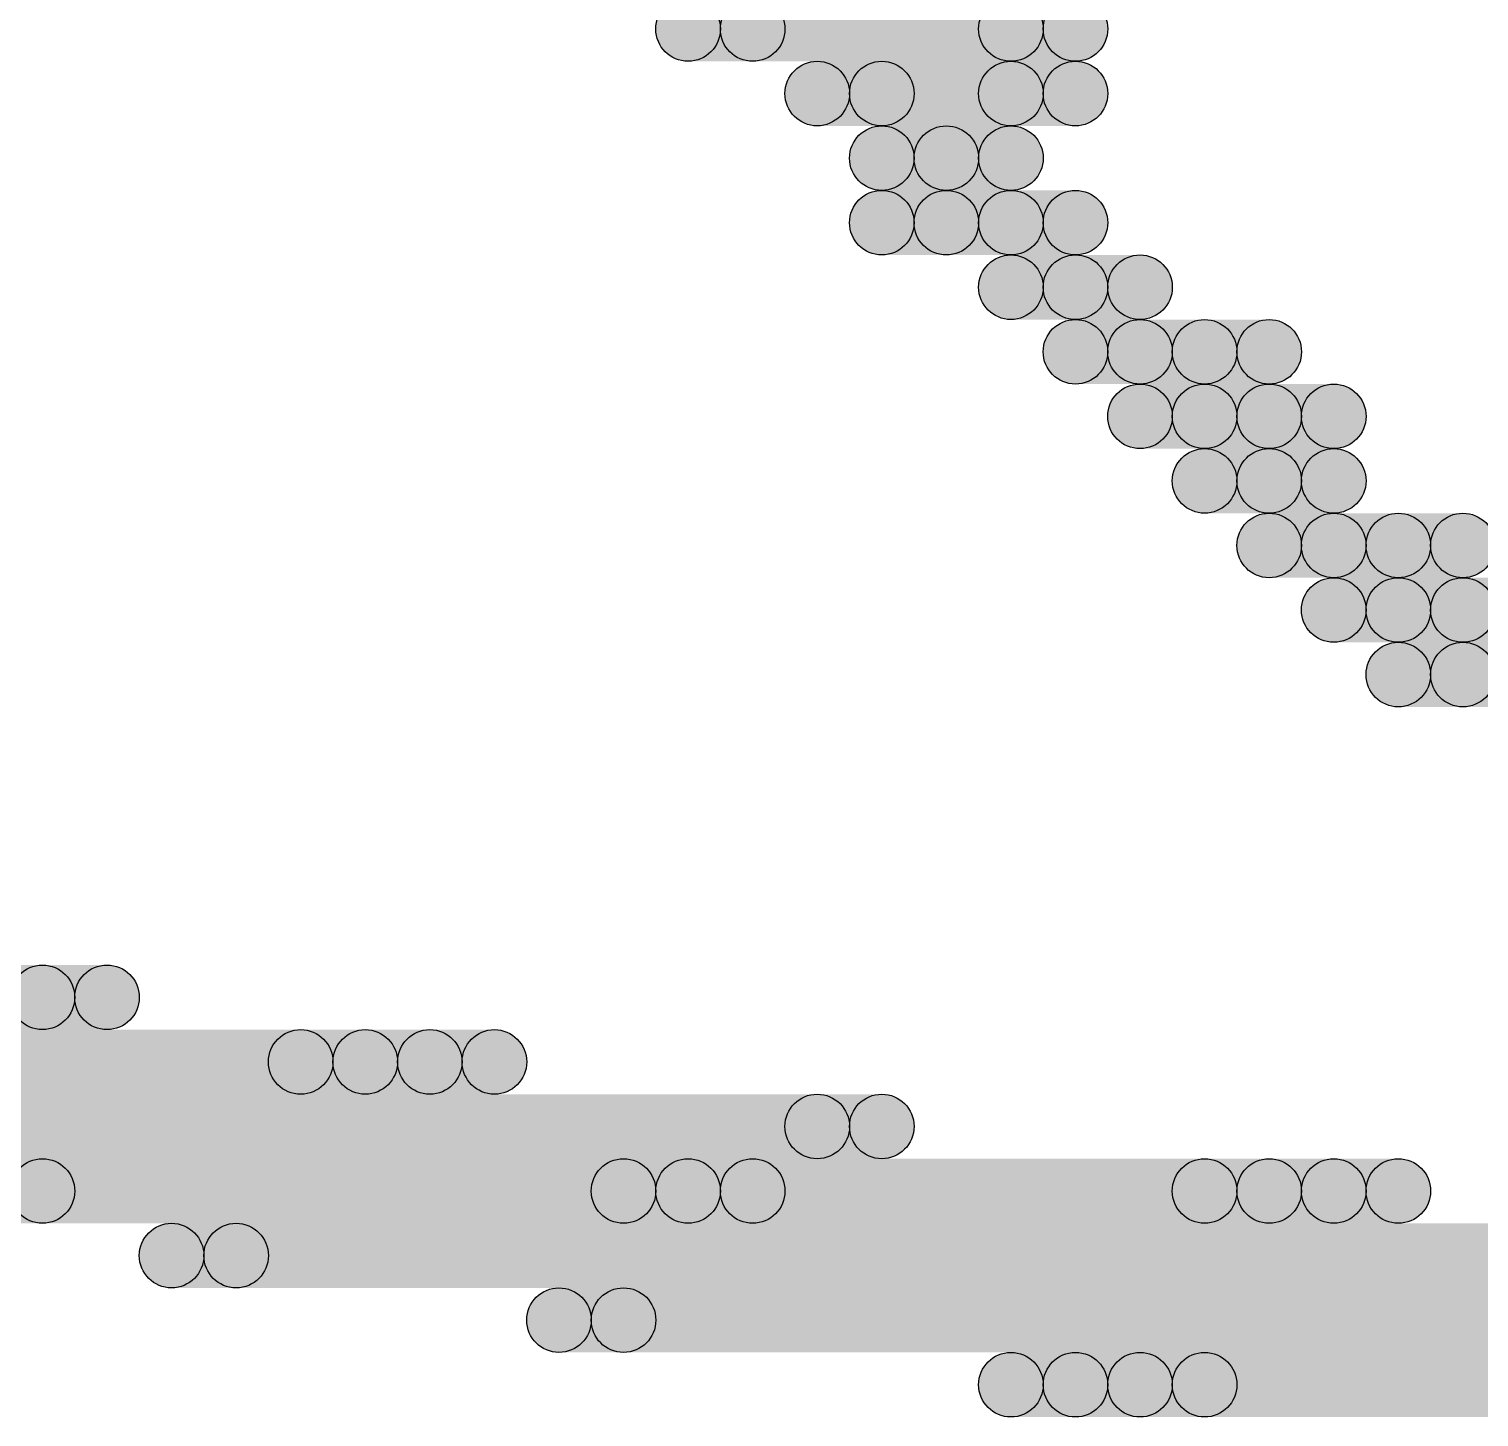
# Model space of a CAD drawing. Header units: millimetres. Extents: x 0 to 137, y 0 to 37.
# Drawn here: x 129.662 to 130.232, y 2.349 to 2.896 of the extents above; entities that cross this region are included whole.
import ezdxf

# ---------------------------------------------------------------- set-up
doc = ezdxf.new("R2010")
doc.units = ezdxf.units.MM
doc.layers.add('TopLayer', color=1, linetype='Continuous')
doc.layers.add('TopSolder', color=216, linetype='Continuous')

msp = doc.modelspace()

# ---------------------------------------------------------------- hatches: boundary and pattern name
at = {"layer": 'TopLayer'}
h = msp.add_hatch(color=1, dxfattribs=at)
edge = h.paths.add_edge_path()
edge.add_arc((129.9464, 2.8956), 0.0127, 0, 360)
for points in [[(129.9464, 2.8829), (129.9464, 2.9083), (130.0734, 2.9083), (130.0734, 2.8829)], [(129.9972, 2.8575), (129.9972, 2.8829), (130.0734, 2.8829), (130.0734, 2.8575)], [(130.0226, 2.8321), (130.0226, 2.8575), (130.048, 2.8575), (130.048, 2.8321)], [(130.0226, 2.8067), (130.0226, 2.8321), (130.0734, 2.8321), (130.0734, 2.8067)], [(130.0734, 2.7813), (130.0734, 2.8067), (130.0988, 2.8067), (130.0988, 2.7813)], [(130.0988, 2.7559), (130.0988, 2.7813), (130.1496, 2.7813), (130.1496, 2.7559)], [(130.1242, 2.7305), (130.1242, 2.7559), (130.175, 2.7559), (130.175, 2.7305)], [(130.1496, 2.7051), (130.1496, 2.7305), (130.175, 2.7305), (130.175, 2.7051)], [(130.175, 2.6797), (130.175, 2.7051), (130.2258, 2.7051), (130.2258, 2.6797)], [(130.2004, 2.6543), (130.2004, 2.6797), (130.2512, 2.6797), (130.2512, 2.6543)], [(130.2258, 2.6289), (130.2258, 2.6543), (130.2766, 2.6543), (130.2766, 2.6289)], [(129.413, 2.5019), (129.413, 2.5273), (129.6924, 2.5273), (129.6924, 2.5019)], [(129.4892, 2.4765), (129.4892, 2.5019), (129.794, 2.5019), (129.794, 2.4765)], [(129.8194, 2.4765), (129.8194, 2.5019), (129.8448, 2.5019), (129.8448, 2.4765)], [(129.5654, 2.4511), (129.5654, 2.4765), (129.9972, 2.4765), (129.9972, 2.4511)], [(129.667, 2.4257), (129.667, 2.4511), (129.921, 2.4511), (129.921, 2.4257)], [(129.9464, 2.4257), (129.9464, 2.4511), (130.1496, 2.4511), (130.1496, 2.4257)], [(130.175, 2.4257), (130.175, 2.4511), (130.2004, 2.4511), (130.2004, 2.4257)], [(129.7432, 2.4003), (129.7432, 2.4257), (131.191, 2.4257), (131.191, 2.4003)], [(129.8956, 2.3749), (129.8956, 2.4003), (131.0894, 2.4003), (131.0894, 2.3749)], [(130.0734, 2.3495), (130.0734, 2.3749), (130.0988, 2.3749), (130.0988, 2.3495)], [(130.1242, 2.3495), (130.1242, 2.3749), (130.8862, 2.3749), (130.8862, 2.3495)]]:
    msp.add_hatch(color=1, dxfattribs=at).paths.add_polyline_path(points)
h = msp.add_hatch(color=1, dxfattribs=at)
edge = h.paths.add_edge_path()
edge.add_arc((130.0734, 2.8956), 0.0127, 0, 360)
h = msp.add_hatch(color=1, dxfattribs=at)
edge = h.paths.add_edge_path()
edge.add_arc((129.9972, 2.8702), 0.0127, 0, 360)
h = msp.add_hatch(color=1, dxfattribs=at)
edge = h.paths.add_edge_path()
edge.add_arc((130.0734, 2.8702), 0.0127, 0, 360)
h = msp.add_hatch(color=1, dxfattribs=at)
edge = h.paths.add_edge_path()
edge.add_arc((130.0226, 2.8448), 0.0127, 0, 360)
h = msp.add_hatch(color=1, dxfattribs=at)
edge = h.paths.add_edge_path()
edge.add_arc((130.048, 2.8448), 0.0127, 0, 360)
h = msp.add_hatch(color=1, dxfattribs=at)
edge = h.paths.add_edge_path()
edge.add_arc((130.0226, 2.8194), 0.0127, 0, 360)
h = msp.add_hatch(color=1, dxfattribs=at)
edge = h.paths.add_edge_path()
edge.add_arc((130.0734, 2.8194), 0.0127, 0, 360)
h = msp.add_hatch(color=1, dxfattribs=at)
edge = h.paths.add_edge_path()
edge.add_arc((130.0734, 2.794), 0.0127, 0, 360)
h = msp.add_hatch(color=1, dxfattribs=at)
edge = h.paths.add_edge_path()
edge.add_arc((130.0988, 2.794), 0.0127, 0, 360)
h = msp.add_hatch(color=1, dxfattribs=at)
edge = h.paths.add_edge_path()
edge.add_arc((130.0988, 2.7686), 0.0127, 0, 360)
h = msp.add_hatch(color=1, dxfattribs=at)
edge = h.paths.add_edge_path()
edge.add_arc((130.1496, 2.7686), 0.0127, 0, 360)
h = msp.add_hatch(color=1, dxfattribs=at)
edge = h.paths.add_edge_path()
edge.add_arc((130.1242, 2.7432), 0.0127, 0, 360)
h = msp.add_hatch(color=1, dxfattribs=at)
edge = h.paths.add_edge_path()
edge.add_arc((130.175, 2.7432), 0.0127, 0, 360)
h = msp.add_hatch(color=1, dxfattribs=at)
edge = h.paths.add_edge_path()
edge.add_arc((130.1496, 2.7178), 0.0127, 0, 360)
h = msp.add_hatch(color=1, dxfattribs=at)
edge = h.paths.add_edge_path()
edge.add_arc((130.175, 2.7178), 0.0127, 0, 360)
h = msp.add_hatch(color=1, dxfattribs=at)
edge = h.paths.add_edge_path()
edge.add_arc((130.175, 2.6924), 0.0127, 0, 360)
h = msp.add_hatch(color=1, dxfattribs=at)
edge = h.paths.add_edge_path()
edge.add_arc((130.2258, 2.6924), 0.0127, 0, 360)
h = msp.add_hatch(color=1, dxfattribs=at)
edge = h.paths.add_edge_path()
edge.add_arc((130.2004, 2.667), 0.0127, 0, 360)
h = msp.add_hatch(color=1, dxfattribs=at)
edge = h.paths.add_edge_path()
edge.add_arc((130.2258, 2.6416), 0.0127, 0, 360)
h = msp.add_hatch(color=1, dxfattribs=at)
edge = h.paths.add_edge_path()
edge.add_arc((129.6924, 2.5146), 0.0127, 0, 360)
h = msp.add_hatch(color=1, dxfattribs=at)
edge = h.paths.add_edge_path()
edge.add_arc((129.794, 2.4892), 0.0127, 0, 360)
h = msp.add_hatch(color=1, dxfattribs=at)
edge = h.paths.add_edge_path()
edge.add_arc((129.8194, 2.4892), 0.0127, 0, 360)
h = msp.add_hatch(color=1, dxfattribs=at)
edge = h.paths.add_edge_path()
edge.add_arc((129.8448, 2.4892), 0.0127, 0, 360)
h = msp.add_hatch(color=1, dxfattribs=at)
edge = h.paths.add_edge_path()
edge.add_arc((129.9972, 2.4638), 0.0127, 0, 360)
h = msp.add_hatch(color=1, dxfattribs=at)
edge = h.paths.add_edge_path()
edge.add_arc((129.667, 2.4384), 0.0127, 0, 360)
h = msp.add_hatch(color=1, dxfattribs=at)
edge = h.paths.add_edge_path()
edge.add_arc((129.921, 2.4384), 0.0127, 0, 360)
h = msp.add_hatch(color=1, dxfattribs=at)
edge = h.paths.add_edge_path()
edge.add_arc((129.9464, 2.4384), 0.0127, 0, 360)
h = msp.add_hatch(color=1, dxfattribs=at)
edge = h.paths.add_edge_path()
edge.add_arc((130.1496, 2.4384), 0.0127, 0, 360)
h = msp.add_hatch(color=1, dxfattribs=at)
edge = h.paths.add_edge_path()
edge.add_arc((130.175, 2.4384), 0.0127, 0, 360)
h = msp.add_hatch(color=1, dxfattribs=at)
edge = h.paths.add_edge_path()
edge.add_arc((130.2004, 2.4384), 0.0127, 0, 360)
h = msp.add_hatch(color=1, dxfattribs=at)
edge = h.paths.add_edge_path()
edge.add_arc((129.7432, 2.413), 0.0127, 0, 360)
h = msp.add_hatch(color=1, dxfattribs=at)
edge = h.paths.add_edge_path()
edge.add_arc((129.8956, 2.3876), 0.0127, 0, 360)
h = msp.add_hatch(color=1, dxfattribs=at)
edge = h.paths.add_edge_path()
edge.add_arc((130.0734, 2.3622), 0.0127, 0, 360)
h = msp.add_hatch(color=1, dxfattribs=at)
edge = h.paths.add_edge_path()
edge.add_arc((130.0988, 2.3622), 0.0127, 0, 360)
h = msp.add_hatch(color=1, dxfattribs=at)
edge = h.paths.add_edge_path()
edge.add_arc((130.1242, 2.3622), 0.0127, 0, 360)
at = {"layer": 'TopSolder'}
h = msp.add_hatch(color=216, dxfattribs=at)
edge = h.paths.add_edge_path()
edge.add_arc((129.921, 2.8956), 0.0127, 0, 360)
for points in [[(129.921, 2.8829), (129.921, 2.9083), (130.048, 2.9083), (130.048, 2.8829)], [(129.9718, 2.8575), (129.9718, 2.8829), (130.048, 2.8829), (130.048, 2.8575)], [(129.9972, 2.8321), (129.9972, 2.8575), (130.0226, 2.8575), (130.0226, 2.8321)], [(129.9972, 2.8067), (129.9972, 2.8321), (130.048, 2.8321), (130.048, 2.8067)], [(130.048, 2.7813), (130.048, 2.8067), (130.0734, 2.8067), (130.0734, 2.7813)], [(130.0734, 2.7559), (130.0734, 2.7813), (130.1242, 2.7813), (130.1242, 2.7559)], [(130.0988, 2.7305), (130.0988, 2.7559), (130.1496, 2.7559), (130.1496, 2.7305)], [(130.1242, 2.7051), (130.1242, 2.7305), (130.1496, 2.7305), (130.1496, 2.7051)], [(130.1496, 2.6797), (130.1496, 2.7051), (130.2004, 2.7051), (130.2004, 2.6797)], [(130.175, 2.6543), (130.175, 2.6797), (130.2258, 2.6797), (130.2258, 2.6543)], [(130.2004, 2.6289), (130.2004, 2.6543), (130.2512, 2.6543), (130.2512, 2.6289)], [(129.3876, 2.5019), (129.3876, 2.5273), (129.667, 2.5273), (129.667, 2.5019)], [(129.4638, 2.4765), (129.4638, 2.5019), (129.7686, 2.5019), (129.7686, 2.4765)], [(129.794, 2.4765), (129.794, 2.5019), (129.8194, 2.5019), (129.8194, 2.4765)], [(129.54, 2.4511), (129.54, 2.4765), (129.9718, 2.4765), (129.9718, 2.4511)], [(129.6416, 2.4257), (129.6416, 2.4511), (129.8956, 2.4511), (129.8956, 2.4257)], [(129.921, 2.4257), (129.921, 2.4511), (130.1242, 2.4511), (130.1242, 2.4257)], [(130.1496, 2.4257), (130.1496, 2.4511), (130.175, 2.4511), (130.175, 2.4257)], [(129.7178, 2.4003), (129.7178, 2.4257), (131.1656, 2.4257), (131.1656, 2.4003)], [(129.8702, 2.3749), (129.8702, 2.4003), (131.064, 2.4003), (131.064, 2.3749)], [(130.048, 2.3495), (130.048, 2.3749), (130.0734, 2.3749), (130.0734, 2.3495)], [(130.0988, 2.3495), (130.0988, 2.3749), (130.8608, 2.3749), (130.8608, 2.3495)]]:
    msp.add_hatch(color=216, dxfattribs=at).paths.add_polyline_path(points)
h = msp.add_hatch(color=216, dxfattribs=at)
edge = h.paths.add_edge_path()
edge.add_arc((130.048, 2.8956), 0.0127, 0, 360)
h = msp.add_hatch(color=216, dxfattribs=at)
edge = h.paths.add_edge_path()
edge.add_arc((129.9718, 2.8702), 0.0127, 0, 360)
h = msp.add_hatch(color=216, dxfattribs=at)
edge = h.paths.add_edge_path()
edge.add_arc((130.048, 2.8702), 0.0127, 0, 360)
h = msp.add_hatch(color=216, dxfattribs=at)
edge = h.paths.add_edge_path()
edge.add_arc((129.9972, 2.8448), 0.0127, 0, 360)
h = msp.add_hatch(color=216, dxfattribs=at)
edge = h.paths.add_edge_path()
edge.add_arc((130.0226, 2.8448), 0.0127, 0, 360)
h = msp.add_hatch(color=216, dxfattribs=at)
edge = h.paths.add_edge_path()
edge.add_arc((129.9972, 2.8194), 0.0127, 0, 360)
h = msp.add_hatch(color=216, dxfattribs=at)
edge = h.paths.add_edge_path()
edge.add_arc((130.048, 2.8194), 0.0127, 0, 360)
h = msp.add_hatch(color=216, dxfattribs=at)
edge = h.paths.add_edge_path()
edge.add_arc((130.048, 2.794), 0.0127, 0, 360)
h = msp.add_hatch(color=216, dxfattribs=at)
edge = h.paths.add_edge_path()
edge.add_arc((130.0734, 2.794), 0.0127, 0, 360)
h = msp.add_hatch(color=216, dxfattribs=at)
edge = h.paths.add_edge_path()
edge.add_arc((130.0734, 2.7686), 0.0127, 0, 360)
h = msp.add_hatch(color=216, dxfattribs=at)
edge = h.paths.add_edge_path()
edge.add_arc((130.1242, 2.7686), 0.0127, 0, 360)
h = msp.add_hatch(color=216, dxfattribs=at)
edge = h.paths.add_edge_path()
edge.add_arc((130.0988, 2.7432), 0.0127, 0, 360)
h = msp.add_hatch(color=216, dxfattribs=at)
edge = h.paths.add_edge_path()
edge.add_arc((130.1496, 2.7432), 0.0127, 0, 360)
h = msp.add_hatch(color=216, dxfattribs=at)
edge = h.paths.add_edge_path()
edge.add_arc((130.1242, 2.7178), 0.0127, 0, 360)
h = msp.add_hatch(color=216, dxfattribs=at)
edge = h.paths.add_edge_path()
edge.add_arc((130.1496, 2.7178), 0.0127, 0, 360)
h = msp.add_hatch(color=216, dxfattribs=at)
edge = h.paths.add_edge_path()
edge.add_arc((130.1496, 2.6924), 0.0127, 0, 360)
h = msp.add_hatch(color=216, dxfattribs=at)
edge = h.paths.add_edge_path()
edge.add_arc((130.2004, 2.6924), 0.0127, 0, 360)
h = msp.add_hatch(color=216, dxfattribs=at)
edge = h.paths.add_edge_path()
edge.add_arc((130.175, 2.667), 0.0127, 0, 360)
h = msp.add_hatch(color=216, dxfattribs=at)
edge = h.paths.add_edge_path()
edge.add_arc((130.2258, 2.667), 0.0127, 0, 360)
h = msp.add_hatch(color=216, dxfattribs=at)
edge = h.paths.add_edge_path()
edge.add_arc((130.2004, 2.6416), 0.0127, 0, 360)
h = msp.add_hatch(color=216, dxfattribs=at)
edge = h.paths.add_edge_path()
edge.add_arc((129.667, 2.5146), 0.0127, 0, 360)
h = msp.add_hatch(color=216, dxfattribs=at)
edge = h.paths.add_edge_path()
edge.add_arc((129.7686, 2.4892), 0.0127, 0, 360)
h = msp.add_hatch(color=216, dxfattribs=at)
edge = h.paths.add_edge_path()
edge.add_arc((129.794, 2.4892), 0.0127, 0, 360)
h = msp.add_hatch(color=216, dxfattribs=at)
edge = h.paths.add_edge_path()
edge.add_arc((129.8194, 2.4892), 0.0127, 0, 360)
h = msp.add_hatch(color=216, dxfattribs=at)
edge = h.paths.add_edge_path()
edge.add_arc((129.9718, 2.4638), 0.0127, 0, 360)
h = msp.add_hatch(color=216, dxfattribs=at)
edge = h.paths.add_edge_path()
edge.add_arc((129.8956, 2.4384), 0.0127, 0, 360)
h = msp.add_hatch(color=216, dxfattribs=at)
edge = h.paths.add_edge_path()
edge.add_arc((129.921, 2.4384), 0.0127, 0, 360)
h = msp.add_hatch(color=216, dxfattribs=at)
edge = h.paths.add_edge_path()
edge.add_arc((130.1242, 2.4384), 0.0127, 0, 360)
h = msp.add_hatch(color=216, dxfattribs=at)
edge = h.paths.add_edge_path()
edge.add_arc((130.1496, 2.4384), 0.0127, 0, 360)
h = msp.add_hatch(color=216, dxfattribs=at)
edge = h.paths.add_edge_path()
edge.add_arc((130.175, 2.4384), 0.0127, 0, 360)
h = msp.add_hatch(color=216, dxfattribs=at)
edge = h.paths.add_edge_path()
edge.add_arc((129.7178, 2.413), 0.0127, 0, 360)
h = msp.add_hatch(color=216, dxfattribs=at)
edge = h.paths.add_edge_path()
edge.add_arc((129.8702, 2.3876), 0.0127, 0, 360)
h = msp.add_hatch(color=216, dxfattribs=at)
edge = h.paths.add_edge_path()
edge.add_arc((130.048, 2.3622), 0.0127, 0, 360)
h = msp.add_hatch(color=216, dxfattribs=at)
edge = h.paths.add_edge_path()
edge.add_arc((130.0734, 2.3622), 0.0127, 0, 360)
h = msp.add_hatch(color=216, dxfattribs=at)
edge = h.paths.add_edge_path()
edge.add_arc((130.0988, 2.3622), 0.0127, 0, 360)

# ---------------------------------------------------------------- linework, layer by layer
at = {"layer": 'TopLayer'}
for centre in [(129.9464, 2.8956), (130.0734, 2.8956), (129.9972, 2.8702), (130.0734, 2.8702), (130.0226, 2.8448), (130.048, 2.8448), (130.0226, 2.8194), (130.0734, 2.8194), (130.0734, 2.794), (130.0988, 2.794), (130.0988, 2.7686), (130.1496, 2.7686), (130.1242, 2.7432), (130.175, 2.7432), (130.1496, 2.7178), (130.175, 2.7178), (130.175, 2.6924), (130.2258, 2.6924), (130.2004, 2.667), (130.2258, 2.6416), (129.6924, 2.5146), (129.794, 2.4892), (129.8194, 2.4892), (129.8448, 2.4892), (129.9972, 2.4638), (129.667, 2.4384), (129.921, 2.4384), (129.9464, 2.4384), (130.1496, 2.4384), (130.175, 2.4384), (130.2004, 2.4384), (129.7432, 2.413), (129.8956, 2.3876), (130.0734, 2.3622), (130.0988, 2.3622), (130.1242, 2.3622)]:
    msp.add_circle(centre, 0.0127, dxfattribs=at)
at = {"layer": 'TopSolder'}
for centre in [(129.921, 2.8956), (130.048, 2.8956), (129.9718, 2.8702), (130.048, 2.8702), (129.9972, 2.8448), (130.0226, 2.8448), (129.9972, 2.8194), (130.048, 2.8194), (130.048, 2.794), (130.0734, 2.794), (130.0734, 2.7686), (130.1242, 2.7686), (130.0988, 2.7432), (130.1496, 2.7432), (130.1242, 2.7178), (130.1496, 2.7178), (130.1496, 2.6924), (130.2004, 2.6924), (130.175, 2.667), (130.2258, 2.667), (130.2004, 2.6416), (129.667, 2.5146), (129.7686, 2.4892), (129.794, 2.4892), (129.8194, 2.4892), (129.9718, 2.4638), (129.8956, 2.4384), (129.921, 2.4384), (130.1242, 2.4384), (130.1496, 2.4384), (130.175, 2.4384), (129.7178, 2.413), (129.8702, 2.3876), (130.048, 2.3622), (130.0734, 2.3622), (130.0988, 2.3622)]:
    msp.add_circle(centre, 0.0127, dxfattribs=at)

doc.saveas('drawing.dxf')
